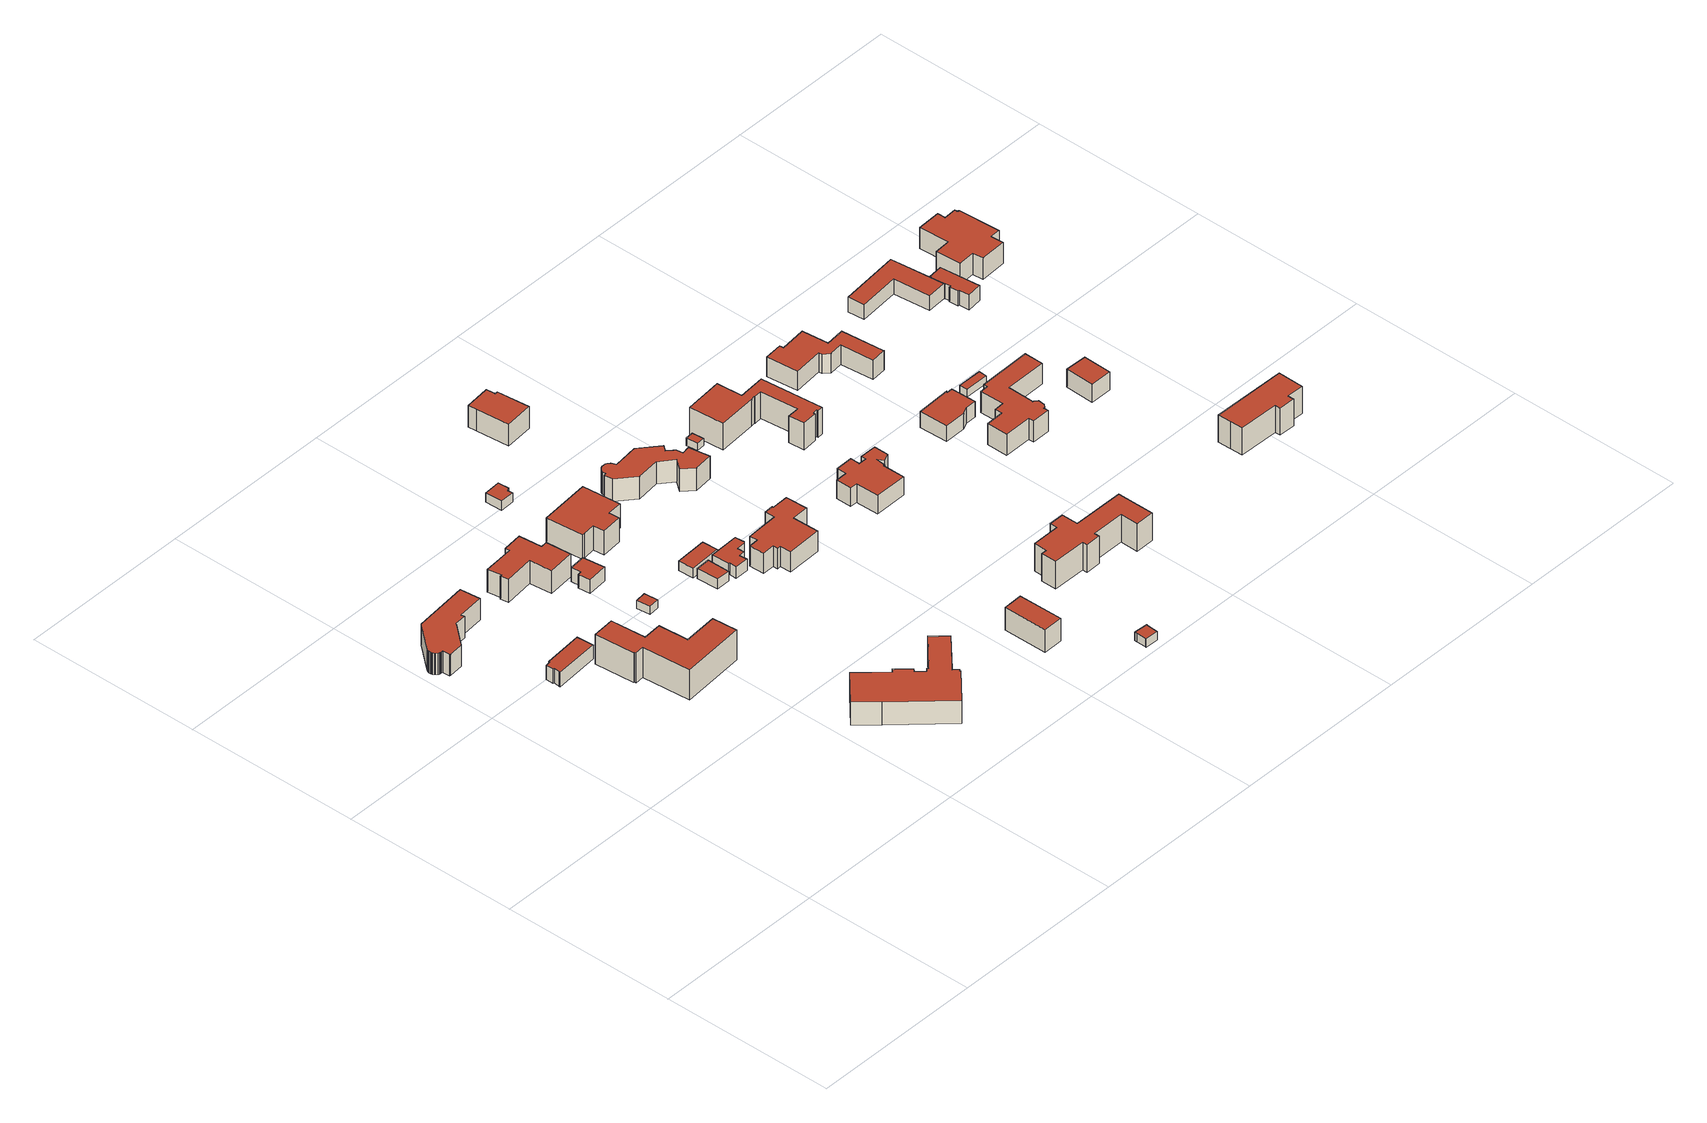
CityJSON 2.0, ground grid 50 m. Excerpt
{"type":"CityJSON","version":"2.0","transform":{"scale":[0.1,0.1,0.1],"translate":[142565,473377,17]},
"CityObjects":{
"building1":{"type":"Building","attributes":{"b3_dak_type":"slanted","b3_h_dak_50p":25.51,"b3_h_dak_70p":26.48,"b3_h_dak_max":29.58,"b3_h_dak_min":21.82,"b3_h_maaiveld":19.97,"b3_kas_warenhuis":false,"b3_mutatie_ahn3_ahn4":false,"b3_reconstructie_onvolledig":false,"b3_rmse_lod12":2.06,"b3_rmse_lod13":2.06,"b3_rmse_lod22":0.128,"b3_val3dity_lod12":"[]","b3_val3dity_lod13":"[]","b3_val3dity_lod22":"[]","b3_volume_lod12":1082.38,"b3_volume_lod13":1082.38,"b3_volume_lod22":912.48,"geconstateerd":false,"oorspronkelijkbouwjaar":1924,"status":"Pand in gebruik"},"children":["building1-1"]},
"building1-1":{"type":"BuildingPart","parents":["building1"],"geometry":[{"type":"Solid","lod":"1.2","boundaries":[[[[0,1,2,3,4,5,6,7,8,9,10,11,12,13,14,15,16,17,18,19,20,21,22,23,24,25]],[[26,16,15,27]],[[28,23,22,29]],[[30,24,23,28]],[[31,21,20,32]],[[29,22,21,31]],[[33,8,7,34]],[[32,20,19,35]],[[36,17,16,26]],[[35,19,18,37]],[[38,13,12,39]],[[37,18,17,36]],[[27,15,14,40]],[[40,14,13,38]],[[41,11,10,42]],[[42,10,9,43]],[[39,12,11,41]],[[44,6,5,45]],[[34,7,6,44]],[[43,9,8,33]],[[46,1,0,47]],[[47,0,25,48]],[[45,5,4,49]],[[48,25,24,30]],[[50,3,2,51]],[[51,2,1,46]],[[49,4,3,50]],[[49,50,51,46,47,48,30,28,29,31,32,35,37,36,26,27,40,38,39,41,42,43,33,34,44,45]]]],"semantics":{"surfaces":[{"type":"GroundSurface"},{"type":"WallSurface","on_footprint_edge":true},{"type":"RoofSurface"}],"values":[[0,1,1,1,1,1,1,1,1,1,1,1,1,1,1,1,1,1,1,1,1,1,1,1,1,1,1,2]]}}]},
"building2":{"type":"Building","attributes":{"b3_dak_type":"slanted","b3_h_dak_50p":23.85,"b3_h_dak_70p":24.47,"b3_h_dak_max":25.31,"b3_h_dak_min":21.52,"b3_h_maaiveld":19.88,"b3_kas_warenhuis":false,"b3_mutatie_ahn3_ahn4":false,"b3_reconstructie_onvolledig":false,"b3_rmse_lod12":1.16,"b3_rmse_lod13":1.16,"b3_rmse_lod22":0.0781,"b3_val3dity_lod12":"[]","b3_val3dity_lod13":"[]","b3_val3dity_lod22":"[]","b3_volume_lod12":263,"b3_volume_lod13":263,"b3_volume_lod22":223.13,"geconstateerd":false,"oorspronkelijkbouwjaar":2010,"status":"Pand in gebruik"},"children":["building2-1"]},
"building2-1":{"type":"BuildingPart","parents":["building2"],"geometry":[{"type":"Solid","lod":"1.2","boundaries":[[[[52,53,54,55,56,57,58,59,60,61]],[[62,57,56,63]],[[64,55,54,65]],[[65,54,53,66]],[[67,52,61,68]],[[69,58,57,62]],[[63,56,55,64]],[[68,61,60,70]],[[70,60,59,71]],[[71,59,58,69]],[[66,53,52,67]],[[66,67,68,70,71,69,62,63,64,65]]]],"semantics":{"surfaces":[{"type":"GroundSurface"},{"type":"WallSurface","on_footprint_edge":true},{"type":"RoofSurface"}],"values":[[0,1,1,1,1,1,1,1,1,1,1,2]]}}]},
"building3":{"type":"Building","attributes":{"b3_dak_type":"slanted","b3_h_dak_50p":27.25,"b3_h_dak_70p":28.43,"b3_h_dak_max":30.84,"b3_h_dak_min":22.25,"b3_h_maaiveld":19.31,"b3_kas_warenhuis":false,"b3_mutatie_ahn3_ahn4":false,"b3_reconstructie_onvolledig":false,"b3_rmse_lod12":2.63,"b3_rmse_lod13":2.63,"b3_rmse_lod22":0.131,"b3_val3dity_lod12":"[]","b3_val3dity_lod13":"[]","b3_val3dity_lod22":"[]","b3_volume_lod12":2523.73,"b3_volume_lod13":2523.73,"b3_volume_lod22":2107.65,"geconstateerd":false,"oorspronkelijkbouwjaar":1935,"status":"Pand in gebruik"},"children":["building3-1"]},
"building3-1":{"type":"BuildingPart","parents":["building3"],"geometry":[{"type":"Solid","lod":"1.2","boundaries":[[[[72,73,74,75,76,77,78,79,80,81,82,83]],[[84,80,79,85]],[[86,78,77,87]],[[85,79,78,86]],[[88,73,72,89]],[[89,72,83,90]],[[87,77,76,91]],[[91,76,75,92]],[[92,75,74,93]],[[93,74,73,88]],[[94,81,80,84]],[[95,82,81,94]],[[90,83,82,95]],[[90,95,94,84,85,86,87,91,92,93,88,89]]]],"semantics":{"surfaces":[{"type":"GroundSurface"},{"type":"WallSurface","on_footprint_edge":true},{"type":"RoofSurface"}],"values":[[0,1,1,1,1,1,1,1,1,1,1,1,1,2]]}}]},
"building4":{"type":"Building","attributes":{"b3_dak_type":"slanted","b3_h_dak_50p":26.13,"b3_h_dak_70p":27.05,"b3_h_dak_max":28.54,"b3_h_dak_min":21.45,"b3_h_maaiveld":20.14,"b3_kas_warenhuis":false,"b3_mutatie_ahn3_ahn4":false,"b3_reconstructie_onvolledig":false,"b3_rmse_lod12":2.08,"b3_rmse_lod13":2.08,"b3_rmse_lod22":0.0822,"b3_val3dity_lod12":"[]","b3_val3dity_lod13":"[]","b3_val3dity_lod22":"[]","b3_volume_lod12":1006.46,"b3_volume_lod13":1006.46,"b3_volume_lod22":843.68,"geconstateerd":false,"oorspronkelijkbouwjaar":1930,"status":"Pand in gebruik"},"children":["building4-1"]},
"building4-1":{"type":"BuildingPart","parents":["building4"],"geometry":[{"type":"Solid","lod":"1.2","boundaries":[[[[96,97,98,99,100,101,102,103,104,105,106,107]],[[108,102,101,109]],[[110,103,102,108]],[[109,101,100,111]],[[111,100,99,112]],[[113,104,103,110]],[[112,99,98,114]],[[115,97,96,116]],[[114,98,97,115]],[[116,96,107,117]],[[118,106,105,119]],[[117,107,106,118]],[[119,105,104,113]],[[119,113,110,108,109,111,112,114,115,116,117,118]]]],"semantics":{"surfaces":[{"type":"GroundSurface"},{"type":"WallSurface","on_footprint_edge":true},{"type":"RoofSurface"}],"values":[[0,1,1,1,1,1,1,1,1,1,1,1,1,2]]}}]},
"building5":{"type":"Building","attributes":{"b3_dak_type":"slanted","b3_h_dak_50p":23.98,"b3_h_dak_70p":24.49,"b3_h_dak_max":27.81,"b3_h_dak_min":22.55,"b3_h_maaiveld":17.48,"b3_kas_warenhuis":false,"b3_mutatie_ahn3_ahn4":false,"b3_reconstructie_onvolledig":false,"b3_rmse_lod12":0.878,"b3_rmse_lod13":0.878,"b3_rmse_lod22":0.189,"b3_val3dity_lod12":"[]","b3_val3dity_lod13":"[]","b3_val3dity_lod22":"[]","b3_volume_lod12":2556.74,"b3_volume_lod13":2556.74,"b3_volume_lod22":2403.47,"geconstateerd":false,"oorspronkelijkbouwjaar":1962,"status":"Pand in gebruik"},"children":["building5-1"]},
"building5-1":{"type":"BuildingPart","parents":["building5"],"geometry":[{"type":"Solid","lod":"1.2","boundaries":[[[[120,121,122,123,124,125,126,127,128,129,130,131,132,133,134,135,136]],[[137,134,133,138]],[[138,133,132,139]],[[139,132,131,140]],[[140,131,130,141]],[[142,135,134,137]],[[141,130,129,143]],[[144,128,127,145]],[[143,129,128,144]],[[146,126,125,147]],[[145,127,126,146]],[[147,125,124,148]],[[148,124,123,149]],[[149,123,122,150]],[[151,121,120,152]],[[150,122,121,151]],[[152,120,136,153]],[[153,136,135,142]],[[153,142,137,138,139,140,141,143,144,145,146,147,148,149,150,151,152]]]],"semantics":{"surfaces":[{"type":"GroundSurface"},{"type":"WallSurface","on_footprint_edge":true},{"type":"RoofSurface"}],"values":[[0,1,1,1,1,1,1,1,1,1,1,1,1,1,1,1,1,1,2]]}}]},
"building6":{"type":"Building","attributes":{"b3_dak_type":"slanted","b3_h_dak_50p":22.2,"b3_h_dak_70p":22.33,"b3_h_dak_max":22.62,"b3_h_dak_min":21.8,"b3_h_maaiveld":19.79,"b3_kas_warenhuis":false,"b3_mutatie_ahn3_ahn4":false,"b3_reconstructie_onvolledig":false,"b3_rmse_lod12":0.248,"b3_rmse_lod13":0.248,"b3_rmse_lod22":0.0676,"b3_val3dity_lod12":"[]","b3_val3dity_lod13":"[]","b3_val3dity_lod22":"[]","b3_volume_lod12":30.56,"b3_volume_lod13":30.56,"b3_volume_lod22":28.39,"geconstateerd":false,"oorspronkelijkbouwjaar":1994,"status":"Pand in gebruik"},"children":["building6-1"]},
"building6-1":{"type":"BuildingPart","parents":["building6"],"geometry":[{"type":"Solid","lod":"1.2","boundaries":[[[[154,155,156,157]],[[158,155,154,159]],[[159,154,157,160]],[[161,156,155,158]],[[160,157,156,161]],[[160,161,158,159]]]],"semantics":{"surfaces":[{"type":"GroundSurface"},{"type":"WallSurface","on_footprint_edge":true},{"type":"RoofSurface"}],"values":[[0,1,1,1,1,2]]}}]},
"building7":{"type":"Building","attributes":{"b3_dak_type":"slanted","b3_h_dak_50p":23.61,"b3_h_dak_70p":24.16,"b3_h_dak_max":25.08,"b3_h_dak_min":21.79,"b3_h_maaiveld":19.95,"b3_kas_warenhuis":false,"b3_mutatie_ahn3_ahn4":false,"b3_reconstructie_onvolledig":false,"b3_rmse_lod12":0.99,"b3_rmse_lod13":0.99,"b3_rmse_lod22":0.0296,"b3_val3dity_lod12":"[]","b3_val3dity_lod13":"[]","b3_val3dity_lod22":"[]","b3_volume_lod12":140.08,"b3_volume_lod13":140.08,"b3_volume_lod22":124.89,"geconstateerd":false,"oorspronkelijkbouwjaar":2010,"status":"Pand in gebruik"},"children":["building7-1"]},
"building7-1":{"type":"BuildingPart","parents":["building7"],"geometry":[{"type":"Solid","lod":"1.2","boundaries":[[[[162,163,164,165,166,167]],[[168,163,162,169]],[[170,166,165,171]],[[172,167,166,170]],[[169,162,167,172]],[[171,165,164,173]],[[173,164,163,168]],[[173,168,169,172,170,171]]]],"semantics":{"surfaces":[{"type":"GroundSurface"},{"type":"WallSurface","on_footprint_edge":true},{"type":"RoofSurface"}],"values":[[0,1,1,1,1,1,1,2]]}}]},
"building8":{"type":"Building","attributes":{"b3_dak_type":"slanted","b3_h_dak_50p":22.57,"b3_h_dak_70p":22.71,"b3_h_dak_max":22.97,"b3_h_dak_min":22.18,"b3_h_maaiveld":19.73,"b3_kas_warenhuis":false,"b3_mutatie_ahn3_ahn4":false,"b3_reconstructie_onvolledig":false,"b3_rmse_lod12":0.257,"b3_rmse_lod13":0.257,"b3_rmse_lod22":0.0418,"b3_val3dity_lod12":"[]","b3_val3dity_lod13":"[]","b3_val3dity_lod22":"[]","b3_volume_lod12":73.78,"b3_volume_lod13":73.78,"b3_volume_lod22":69.31,"geconstateerd":false,"oorspronkelijkbouwjaar":2013,"status":"Pand in gebruik"},"children":["building8-1"]},
"building8-1":{"type":"BuildingPart","parents":["building8"],"geometry":[{"type":"Solid","lod":"1.2","boundaries":[[[[174,175,176,177]],[[178,174,177,179]],[[179,177,176,180]],[[180,176,175,181]],[[181,175,174,178]],[[181,178,179,180]]]],"semantics":{"surfaces":[{"type":"GroundSurface"},{"type":"WallSurface","on_footprint_edge":true},{"type":"RoofSurface"}],"values":[[0,1,1,1,1,2]]}}]},
"building9":{"type":"Building","attributes":{"b3_dak_type":"slanted","b3_h_dak_50p":26.78,"b3_h_dak_70p":27.52,"b3_h_dak_max":30.38,"b3_h_dak_min":23.25,"b3_h_maaiveld":20.21,"b3_kas_warenhuis":false,"b3_mutatie_ahn3_ahn4":false,"b3_reconstructie_onvolledig":false,"b3_rmse_lod12":1.71,"b3_rmse_lod13":1.68,"b3_rmse_lod22":0.149,"b3_val3dity_lod12":"[]","b3_val3dity_lod13":"[]","b3_val3dity_lod22":"[104,203]","b3_volume_lod12":1290.17,"b3_volume_lod13":1289.99,"b3_volume_lod22":1023.06,"geconstateerd":false,"oorspronkelijkbouwjaar":1929,"status":"Pand in gebruik"},"children":["building9-1"]},
"building9-1":{"type":"BuildingPart","parents":["building9"],"geometry":[{"type":"Solid","lod":"1.2","boundaries":[[[[182,183,184,185,186,187,188,189,190]],[[191,187,186,192]],[[192,186,185,193]],[[194,188,187,191]],[[195,189,188,194]],[[196,190,189,195]],[[197,183,182,198]],[[193,185,184,199]],[[199,184,183,197]],[[198,182,190,196]],[[198,196,195,194,191,192,193,199,197]]]],"semantics":{"surfaces":[{"type":"GroundSurface"},{"type":"WallSurface","on_footprint_edge":true},{"type":"RoofSurface"}],"values":[[0,1,1,1,1,1,1,1,1,1,2]]}}]},
"building10":{"type":"Building","attributes":{"b3_dak_type":"slanted","b3_h_dak_50p":22.61,"b3_h_dak_70p":22.8,"b3_h_dak_max":23.18,"b3_h_dak_min":22.04,"b3_h_maaiveld":19.86,"b3_kas_warenhuis":false,"b3_mutatie_ahn3_ahn4":false,"b3_reconstructie_onvolledig":false,"b3_rmse_lod12":0.325,"b3_rmse_lod13":0.325,"b3_rmse_lod22":0.0312,"b3_val3dity_lod12":"[]","b3_val3dity_lod13":"[]","b3_val3dity_lod22":"[]","b3_volume_lod12":114.94,"b3_volume_lod13":114.94,"b3_volume_lod22":108.04,"geconstateerd":false,"oorspronkelijkbouwjaar":2011,"status":"Pand in gebruik"},"children":["building10-1"]},
"building10-1":{"type":"BuildingPart","parents":["building10"],"geometry":[{"type":"Solid","lod":"1.2","boundaries":[[[[200,201,202,203]],[[204,200,203,205]],[[205,203,202,206]],[[206,202,201,207]],[[207,201,200,204]],[[207,204,205,206]]]],"semantics":{"surfaces":[{"type":"GroundSurface"},{"type":"WallSurface","on_footprint_edge":true},{"type":"RoofSurface"}],"values":[[0,1,1,1,1,2]]}}]},
"building11":{"type":"Building","attributes":{"b3_dak_type":"slanted","b3_h_dak_50p":22.84,"b3_h_dak_70p":22.96,"b3_h_dak_max":23.19,"b3_h_dak_min":22.44,"b3_h_maaiveld":20.18,"b3_kas_warenhuis":false,"b3_mutatie_ahn3_ahn4":false,"b3_reconstructie_onvolledig":false,"b3_rmse_lod12":0.239,"b3_rmse_lod13":0.239,"b3_rmse_lod22":0.107,"b3_val3dity_lod12":"[]","b3_val3dity_lod13":"[]","b3_val3dity_lod22":"[]","b3_volume_lod12":62.81,"b3_volume_lod13":62.81,"b3_volume_lod22":59.97,"geconstateerd":false,"oorspronkelijkbouwjaar":2014,"status":"Pand in gebruik"},"children":["building11-1"]},
"building11-1":{"type":"BuildingPart","parents":["building11"],"geometry":[{"type":"Solid","lod":"1.2","boundaries":[[[[208,209,210,211,212,213]],[[214,208,213,215]],[[216,211,210,217]],[[217,210,209,218]],[[215,213,212,219]],[[219,212,211,216]],[[218,209,208,214]],[[218,214,215,219,216,217]]]],"semantics":{"surfaces":[{"type":"GroundSurface"},{"type":"WallSurface","on_footprint_edge":true},{"type":"RoofSurface"}],"values":[[0,1,1,1,1,1,1,2]]}}]},
"building12":{"type":"Building","attributes":{"b3_dak_type":"slanted","b3_h_dak_50p":23.18,"b3_h_dak_70p":23.49,"b3_h_dak_max":24.3,"b3_h_dak_min":22.15,"b3_h_maaiveld":19.99,"b3_kas_warenhuis":false,"b3_mutatie_ahn3_ahn4":false,"b3_reconstructie_onvolledig":false,"b3_rmse_lod12":0.569,"b3_rmse_lod13":0.569,"b3_rmse_lod22":0.0503,"b3_val3dity_lod12":"[]","b3_val3dity_lod13":"[]","b3_val3dity_lod22":"[]","b3_volume_lod12":159.82,"b3_volume_lod13":159.82,"b3_volume_lod22":145,"geconstateerd":false,"oorspronkelijkbouwjaar":1935,"status":"Pand in gebruik"},"children":["building12-1"]},
"building12-1":{"type":"BuildingPart","parents":["building12"],"geometry":[{"type":"Solid","lod":"1.2","boundaries":[[[[220,221,222,223,224,225,226,227,228,229,230]],[[231,227,226,232]],[[232,226,225,233]],[[234,228,227,231]],[[235,230,229,236]],[[236,229,228,234]],[[233,225,224,237]],[[238,222,221,239]],[[237,224,223,240]],[[240,223,222,238]],[[241,220,230,235]],[[239,221,220,241]],[[239,241,235,236,234,231,232,233,237,240,238]]]],"semantics":{"surfaces":[{"type":"GroundSurface"},{"type":"WallSurface","on_footprint_edge":true},{"type":"RoofSurface"}],"values":[[0,1,1,1,1,1,1,1,1,1,1,1,2]]}}]},
"building13":{"type":"Building","attributes":{"b3_dak_type":"slanted","b3_h_dak_50p":24.77,"b3_h_dak_70p":25.35,"b3_h_dak_max":26.61,"b3_h_dak_min":23.1,"b3_h_maaiveld":18.43,"b3_kas_warenhuis":false,"b3_mutatie_ahn3_ahn4":false,"b3_reconstructie_onvolledig":false,"b3_rmse_lod12":0.984,"b3_rmse_lod13":0.984,"b3_rmse_lod22":0.037,"b3_val3dity_lod12":"[]","b3_val3dity_lod13":"[]","b3_val3dity_lod22":"[]","b3_volume_lod12":482.26,"b3_volume_lod13":482.26,"b3_volume_lod22":449.38,"geconstateerd":false,"oorspronkelijkbouwjaar":1935,"status":"Pand in gebruik"},"children":["building13-1"]},
"building13-1":{"type":"BuildingPart","parents":["building13"],"geometry":[{"type":"Solid","lod":"1.2","boundaries":[[[[242,243,244,245]],[[246,244,243,247]],[[248,245,244,246]],[[249,242,245,248]],[[247,243,242,249]],[[247,249,248,246]]]],"semantics":{"surfaces":[{"type":"GroundSurface"},{"type":"WallSurface","on_footprint_edge":true},{"type":"RoofSurface"}],"values":[[0,1,1,1,1,2]]}}]},
"building14":{"type":"Building","attributes":{"b3_dak_type":"slanted","b3_h_dak_50p":24.83,"b3_h_dak_70p":26.05,"b3_h_dak_max":28.63,"b3_h_dak_min":22.52,"b3_h_maaiveld":19.92,"b3_kas_warenhuis":false,"b3_mutatie_ahn3_ahn4":false,"b3_reconstructie_onvolledig":false,"b3_rmse_lod12":2.04,"b3_rmse_lod13":2.04,"b3_rmse_lod22":0.271,"b3_val3dity_lod12":"[]","b3_val3dity_lod13":"[]","b3_val3dity_lod22":"[303]","b3_volume_lod12":1071.37,"b3_volume_lod13":1071.37,"b3_volume_lod22":904.89,"geconstateerd":false,"oorspronkelijkbouwjaar":1935,"status":"Pand in gebruik"},"children":["building14-1"]},
"building14-1":{"type":"BuildingPart","parents":["building14"],"geometry":[{"type":"Solid","lod":"1.2","boundaries":[[[[250,251,252,253,254,255,256,257,258,259,260,261,262,263,264,265]],[[266,260,259,267]],[[268,261,260,266]],[[269,262,261,268]],[[270,251,250,271]],[[272,252,251,270]],[[273,264,263,274]],[[274,263,262,269]],[[267,259,258,275]],[[275,258,257,276]],[[276,257,256,277]],[[278,255,254,279]],[[277,256,255,278]],[[279,254,253,280]],[[280,253,252,272]],[[271,250,265,281]],[[281,265,264,273]],[[281,273,274,269,268,266,267,275,276,277,278,279,280,272,270,271]]]],"semantics":{"surfaces":[{"type":"GroundSurface"},{"type":"WallSurface","on_footprint_edge":true},{"type":"RoofSurface"}],"values":[[0,1,1,1,1,1,1,1,1,1,1,1,1,1,1,1,1,2]]}}]},
"building15":{"type":"Building","attributes":{"b3_dak_type":"multiple horizontal","b3_h_dak_50p":21.9,"b3_h_dak_70p":22,"b3_h_dak_max":22.16,"b3_h_dak_min":21.63,"b3_h_maaiveld":19.55,"b3_kas_warenhuis":false,"b3_mutatie_ahn3_ahn4":false,"b3_reconstructie_onvolledig":false,"b3_rmse_lod12":0.16,"b3_rmse_lod13":0.16,"b3_rmse_lod22":0.0358,"b3_val3dity_lod12":"[]","b3_val3dity_lod13":"[]","b3_val3dity_lod22":"[]","b3_volume_lod12":34.72,"b3_volume_lod13":34.72,"b3_volume_lod22":33.33,"geconstateerd":false,"oorspronkelijkbouwjaar":1935,"status":"Pand in gebruik"},"children":["building15-1"]},
"building15-1":{"type":"BuildingPart","parents":["building15"],"geometry":[{"type":"Solid","lod":"1.2","boundaries":[[[[282,283,284,285,286,287,288]],[[289,284,283,290]],[[291,286,285,292]],[[292,285,284,289]],[[293,288,287,294]],[[294,287,286,291]],[[295,282,288,293]],[[290,283,282,295]],[[290,295,293,294,291,292,289]]]],"semantics":{"surfaces":[{"type":"GroundSurface"},{"type":"WallSurface","on_footprint_edge":true},{"type":"RoofSurface"}],"values":[[0,1,1,1,1,1,1,1,2]]}}]},
"building16":{"type":"Building","attributes":{"b3_dak_type":"slanted","b3_h_dak_50p":25.37,"b3_h_dak_70p":26.49,"b3_h_dak_max":29.92,"b3_h_dak_min":22.36,"b3_h_maaiveld":19.7,"b3_kas_warenhuis":false,"b3_mutatie_ahn3_ahn4":false,"b3_reconstructie_onvolledig":false,"b3_rmse_lod12":1.98,"b3_rmse_lod13":1.98,"b3_rmse_lod22":0.102,"b3_val3dity_lod12":"[]","b3_val3dity_lod13":"[]","b3_val3dity_lod22":"[]","b3_volume_lod12":1084.18,"b3_volume_lod13":1084.18,"b3_volume_lod22":938.8,"geconstateerd":false,"oorspronkelijkbouwjaar":1960,"status":"Pand in gebruik"},"children":["building16-1"]},
"building16-1":{"type":"BuildingPart","parents":["building16"],"geometry":[{"type":"Solid","lod":"1.2","boundaries":[[[[296,297,298,299,300,301,302,303,304,305,306,307,308,309,310,311,312,313,314,315,316,317,318,319,320]],[[321,297,296,322]],[[323,298,297,321]],[[324,300,299,325]],[[326,301,300,324]],[[325,299,298,323]],[[327,304,303,328]],[[328,303,302,329]],[[322,296,320,330]],[[330,320,319,331]],[[332,316,315,333]],[[334,317,316,332]],[[333,315,314,335]],[[336,311,310,337]],[[338,313,312,339]],[[335,314,313,338]],[[339,312,311,336]],[[340,309,308,341]],[[337,310,309,340]],[[341,308,307,342]],[[342,307,306,343]],[[343,306,305,344]],[[344,305,304,327]],[[329,302,301,326]],[[345,318,317,334]],[[331,319,318,345]],[[331,345,334,332,333,335,338,339,336,337,340,341,342,343,344,327,328,329,326,324,325,323,321,322,330]]]],"semantics":{"surfaces":[{"type":"GroundSurface"},{"type":"WallSurface","on_footprint_edge":true},{"type":"RoofSurface"}],"values":[[0,1,1,1,1,1,1,1,1,1,1,1,1,1,1,1,1,1,1,1,1,1,1,1,1,1,2]]}}]},
"building17":{"type":"Building","attributes":{"b3_dak_type":"slanted","b3_h_dak_50p":26.17,"b3_h_dak_70p":26.97,"b3_h_dak_max":29.62,"b3_h_dak_min":23.39,"b3_h_maaiveld":20.41,"b3_kas_warenhuis":false,"b3_mutatie_ahn3_ahn4":false,"b3_reconstructie_onvolledig":false,"b3_rmse_lod12":1.86,"b3_rmse_lod13":1.86,"b3_rmse_lod22":0.124,"b3_val3dity_lod12":"[]","b3_val3dity_lod13":"[]","b3_val3dity_lod22":"[]","b3_volume_lod12":624.65,"b3_volume_lod13":624.65,"b3_volume_lod22":538.61,"geconstateerd":false,"oorspronkelijkbouwjaar":1934,"status":"Pand in gebruik"},"children":["building17-1"]},
"building17-1":{"type":"BuildingPart","parents":["building17"],"geometry":[{"type":"Solid","lod":"1.2","boundaries":[[[[346,347,348,349,350,351,352]],[[353,351,350,354]],[[354,350,349,355]],[[355,349,348,356]],[[356,348,347,357]],[[358,352,351,353]],[[359,346,352,358]],[[357,347,346,359]],[[357,359,358,353,354,355,356]]]],"semantics":{"surfaces":[{"type":"GroundSurface"},{"type":"WallSurface","on_footprint_edge":true},{"type":"RoofSurface"}],"values":[[0,1,1,1,1,1,1,1,2]]}}]},
"building18":{"type":"Building","attributes":{"b3_dak_type":"multiple horizontal","b3_h_dak_50p":22.58,"b3_h_dak_70p":22.65,"b3_h_dak_max":22.74,"b3_h_dak_min":22.4,"b3_h_maaiveld":20.36,"b3_kas_warenhuis":false,"b3_mutatie_ahn3_ahn4":false,"b3_reconstructie_onvolledig":false,"b3_rmse_lod12":0.123,"b3_rmse_lod13":0.123,"b3_rmse_lod22":0.102,"b3_val3dity_lod12":"[]","b3_val3dity_lod13":"[]","b3_val3dity_lod22":"[]","b3_volume_lod12":17,"b3_volume_lod13":17,"b3_volume_lod22":16.54,"geconstateerd":false,"oorspronkelijkbouwjaar":2002,"status":"Pand in gebruik"},"children":["building18-1"]},
"building18-1":{"type":"BuildingPart","parents":["building18"],"geometry":[{"type":"Solid","lod":"1.2","boundaries":[[[[360,361,362,363]],[[364,360,363,365]],[[365,363,362,366]],[[366,362,361,367]],[[367,361,360,364]],[[367,364,365,366]]]],"semantics":{"surfaces":[{"type":"GroundSurface"},{"type":"WallSurface","on_footprint_edge":true},{"type":"RoofSurface"}],"values":[[0,1,1,1,1,2]]}}]},
"building19":{"type":"Building","attributes":{"b3_dak_type":"slanted","b3_h_dak_50p":27.67,"b3_h_dak_70p":28.47,"b3_h_dak_max":29.94,"b3_h_dak_min":22.94,"b3_h_maaiveld":20.09,"b3_kas_warenhuis":false,"b3_mutatie_ahn3_ahn4":false,"b3_reconstructie_onvolledig":false,"b3_rmse_lod12":1.85,"b3_rmse_lod13":1.51,"b3_rmse_lod22":0.284,"b3_val3dity_lod12":"[]","b3_val3dity_lod13":"[]","b3_val3dity_lod22":"[]","b3_volume_lod12":1947.38,"b3_volume_lod13":1923.66,"b3_volume_lod22":1707.18,"geconstateerd":false,"oorspronkelijkbouwjaar":1935,"status":"Pand in gebruik"},"children":["building19-1"]},
"building19-1":{"type":"BuildingPart","parents":["building19"],"geometry":[{"type":"Solid","lod":"1.2","boundaries":[[[[368,369,370,371,372,373,374,375,376,377,378,379,380,381,382,383]],[[384,378,377,385]],[[386,379,378,384]],[[385,377,376,387]],[[387,376,375,388]],[[389,371,370,390]],[[388,375,374,391]],[[391,374,373,392]],[[392,373,372,393]],[[393,372,371,389]],[[394,369,368,395]],[[390,370,369,394]],[[396,383,382,397]],[[395,368,383,396]],[[397,382,381,398]],[[398,381,380,399]],[[399,380,379,386]],[[399,386,384,385,387,388,391,392,393,389,390,394,395,396,397,398]]]],"semantics":{"surfaces":[{"type":"GroundSurface"},{"type":"WallSurface","on_footprint_edge":true},{"type":"RoofSurface"}],"values":[[0,1,1,1,1,1,1,1,1,1,1,1,1,1,1,1,1,2]]}}]},
"building20":{"type":"Building","attributes":{"b3_dak_type":"slanted","b3_h_dak_50p":24.77,"b3_h_dak_70p":25.6,"b3_h_dak_max":28.38,"b3_h_dak_min":22.06,"b3_h_maaiveld":19.93,"b3_kas_warenhuis":false,"b3_mutatie_ahn3_ahn4":false,"b3_reconstructie_onvolledig":false,"b3_rmse_lod12":1.61,"b3_rmse_lod13":1.61,"b3_rmse_lod22":0.233,"b3_val3dity_lod12":"[]","b3_val3dity_lod13":"[]","b3_val3dity_lod22":"[]","b3_volume_lod12":812.11,"b3_volume_lod13":812.11,"b3_volume_lod22":687.59,"geconstateerd":false,"oorspronkelijkbouwjaar":1948,"status":"Pand in gebruik"},"children":["building20-1"]},
"building20-1":{"type":"BuildingPart","parents":["building20"],"geometry":[{"type":"Solid","lod":"1.2","boundaries":[[[[400,401,402,403,404,405,406,407,408,409,410,411,412,413,414,415,416,417]],[[418,415,414,419]],[[420,416,415,418]],[[421,413,412,422]],[[419,414,413,421]],[[422,412,411,423]],[[423,411,410,424]],[[424,410,409,425]],[[426,408,407,427]],[[425,409,408,426]],[[427,407,406,428]],[[429,401,400,430]],[[430,400,417,431]],[[432,402,401,429]],[[433,403,402,432]],[[431,417,416,420]],[[428,406,405,434]],[[435,404,403,433]],[[434,405,404,435]],[[434,435,433,432,429,430,431,420,418,419,421,422,423,424,425,426,427,428]]]],"semantics":{"surfaces":[{"type":"GroundSurface"},{"type":"WallSurface","on_footprint_edge":true},{"type":"RoofSurface"}],"values":[[0,1,1,1,1,1,1,1,1,1,1,1,1,1,1,1,1,1,1,2]]}}]},
"building21":{"type":"Building","attributes":{"b3_dak_type":"slanted","b3_h_dak_50p":26.78,"b3_h_dak_70p":28.29,"b3_h_dak_max":30.1,"b3_h_dak_min":22.21,"b3_h_maaiveld":19.91,"b3_kas_warenhuis":false,"b3_mutatie_ahn3_ahn4":false,"b3_reconstructie_onvolledig":false,"b3_rmse_lod12":2.84,"b3_rmse_lod13":1.18,"b3_rmse_lod22":0.175,"b3_val3dity_lod12":"[]","b3_val3dity_lod13":"[]","b3_val3dity_lod22":"[]","b3_volume_lod12":1663.51,"b3_volume_lod13":1384.7,"b3_volume_lod22":1255.74,"geconstateerd":false,"oorspronkelijkbouwjaar":1930,"status":"Pand in gebruik"},"children":["building21-1"]},
"building21-1":{"type":"BuildingPart","parents":["building21"],"geometry":[{"type":"Solid","lod":"1.2","boundaries":[[[[436,437,438,439,440,441,442,443,444,445,446,447,448,449,450,451,452]],[[453,445,444,454]],[[455,449,448,456]],[[457,450,449,455]],[[458,451,450,457]],[[459,452,451,458]],[[460,440,439,461]],[[454,444,443,462]],[[462,443,442,463]],[[463,442,441,464]],[[461,439,438,465]],[[464,441,440,460]],[[466,436,452,459]],[[467,446,445,453]],[[456,448,447,468]],[[468,447,446,467]],[[465,438,437,469]],[[469,437,436,466]],[[469,466,459,458,457,455,456,468,467,453,454,462,463,464,460,461,465]]]],"semantics":{"surfaces":[{"type":"GroundSurface"},{"type":"WallSurface","on_footprint_edge":true},{"type":"RoofSurface"}],"values":[[0,1,1,1,1,1,1,1,1,1,1,1,1,1,1,1,1,1,2]]}}]},
"building22":{"type":"Building","attributes":{"b3_dak_type":"slanted","b3_h_dak_50p":23.73,"b3_h_dak_70p":24.42,"b3_h_dak_max":25.92,"b3_h_dak_min":21.75,"b3_h_maaiveld":19.62,"b3_kas_warenhuis":false,"b3_mutatie_ahn3_ahn4":false,"b3_reconstructie_onvolledig":false,"b3_rmse_lod12":1.21,"b3_rmse_lod13":1.21,"b3_rmse_lod22":0.112,"b3_val3dity_lod12":"[]","b3_val3dity_lod13":"[]","b3_val3dity_lod22":"[]","b3_volume_lod12":425.73,"b3_volume_lod13":425.73,"b3_volume_lod22":363.75,"geconstateerd":false,"oorspronkelijkbouwjaar":1931,"status":"Pand in gebruik"},"children":["building22-1"]},
"building22-1":{"type":"BuildingPart","parents":["building22"],"geometry":[{"type":"Solid","lod":"1.2","boundaries":[[[[470,471,472,473,474,475,476,477]],[[478,477,476,479]],[[480,470,477,478]],[[481,473,472,482]],[[483,474,473,481]],[[479,476,475,484]],[[484,475,474,483]],[[482,472,471,485]],[[485,471,470,480]],[[485,480,478,479,484,483,481,482]]]],"semantics":{"surfaces":[{"type":"GroundSurface"},{"type":"WallSurface","on_footprint_edge":true},{"type":"RoofSurface"}],"values":[[0,1,1,1,1,1,1,1,1,2]]}}]},
"building23":{"type":"Building","attributes":{"b3_dak_type":"slanted","b3_h_dak_50p":25.28,"b3_h_dak_70p":25.92,"b3_h_dak_max":29.12,"b3_h_dak_min":22.99,"b3_h_maaiveld":20.1,"b3_kas_warenhuis":false,"b3_mutatie_ahn3_ahn4":false,"b3_reconstructie_onvolledig":false,"b3_rmse_lod12":1.57,"b3_rmse_lod13":1.57,"b3_rmse_lod22":0.165,"b3_val3dity_lod12":"[]","b3_val3dity_lod13":"[]","b3_val3dity_lod22":"[]","b3_volume_lod12":1005.92,"b3_volume_lod13":1005.92,"b3_volume_lod22":893.62,"geconstateerd":false,"oorspronkelijkbouwjaar":1940,"status":"Pand in gebruik"},"children":["building23-1"]},
"building23-1":{"type":"BuildingPart","parents":["building23"],"geometry":[{"type":"Solid","lod":"1.2","boundaries":[[[[486,487,488,489,490,491,492,493,494,495,496,497,498,499]],[[500,489,488,501]],[[502,487,486,503]],[[501,488,487,502]],[[504,495,494,505]],[[503,486,499,506]],[[507,490,489,500]],[[506,499,498,508]],[[509,496,495,504]],[[505,494,493,510]],[[510,493,492,511]],[[511,492,491,512]],[[512,491,490,507]],[[513,497,496,509]],[[508,498,497,513]],[[508,513,509,504,505,510,511,512,507,500,501,502,503,506]]]],"semantics":{"surfaces":[{"type":"GroundSurface"},{"type":"WallSurface","on_footprint_edge":true},{"type":"RoofSurface"}],"values":[[0,1,1,1,1,1,1,1,1,1,1,1,1,1,1,2]]}}]},
"building24":{"type":"Building","attributes":{"b3_dak_type":"slanted","b3_h_dak_50p":25.36,"b3_h_dak_70p":25.94,"b3_h_dak_max":27.77,"b3_h_dak_min":21.89,"b3_h_maaiveld":19.59,"b3_kas_warenhuis":false,"b3_mutatie_ahn3_ahn4":false,"b3_reconstructie_onvolledig":false,"b3_rmse_lod12":1.43,"b3_rmse_lod13":1.43,"b3_rmse_lod22":0.154,"b3_val3dity_lod12":"[]","b3_val3dity_lod13":"[]","b3_val3dity_lod22":"[]","b3_volume_lod12":1354.65,"b3_volume_lod13":1354.65,"b3_volume_lod22":1208.06,"geconstateerd":false,"oorspronkelijkbouwjaar":1926,"status":"Pand in gebruik"},"children":["building24-1"]},
"building24-1":{"type":"BuildingPart","parents":["building24"],"geometry":[{"type":"Solid","lod":"1.2","boundaries":[[[[514,515,516,517,518,519,520,521,522,523,524,525,526,527,528,529,530,531,532,533]],[[534,523,522,535]],[[536,524,523,534]],[[537,521,520,538]],[[538,520,519,539]],[[535,522,521,537]],[[540,526,525,541]],[[541,525,524,536]],[[542,518,517,543]],[[539,519,518,542]],[[544,515,514,545]],[[545,514,533,546]],[[546,533,532,547]],[[543,517,516,548]],[[548,516,515,544]],[[547,532,531,549]],[[549,531,530,550]],[[550,530,529,551]],[[551,529,528,552]],[[553,527,526,540]],[[552,528,527,553]],[[552,553,540,541,536,534,535,537,538,539,542,543,548,544,545,546,547,549,550,551]]]],"semantics":{"surfaces":[{"type":"GroundSurface"},{"type":"WallSurface","on_footprint_edge":true},{"type":"RoofSurface"}],"values":[[0,1,1,1,1,1,1,1,1,1,1,1,1,1,1,1,1,1,1,1,1,2]]}}]},
"building25":{"type":"Building","attributes":{"b3_dak_type":"multiple horizontal","b3_h_dak_50p":21.79,"b3_h_dak_70p":21.89,"b3_h_dak_max":22.16,"b3_h_dak_min":21.54,"b3_h_maaiveld":19.57,"b3_kas_warenhuis":false,"b3_mutatie_ahn3_ahn4":false,"b3_reconstructie_onvolledig":false,"b3_rmse_lod12":0.162,"b3_rmse_lod13":0.162,"b3_rmse_lod22":0.0397,"b3_val3dity_lod12":"[]","b3_val3dity_lod13":"[]","b3_val3dity_lod22":"[]","b3_volume_lod12":38.4,"b3_volume_lod13":38.4,"b3_volume_lod22":37.1,"geconstateerd":false,"oorspronkelijkbouwjaar":2005,"status":"Pand in gebruik"},"children":["building25-1"]},
"building25-1":{"type":"BuildingPart","parents":["building25"],"geometry":[{"type":"Solid","lod":"1.2","boundaries":[[[[554,555,556,557]],[[558,554,557,559]],[[559,557,556,560]],[[560,556,555,561]],[[561,555,554,558]],[[561,558,559,560]]]],"semantics":{"surfaces":[{"type":"GroundSurface"},{"type":"WallSurface","on_footprint_edge":true},{"type":"RoofSurface"}],"values":[[0,1,1,1,1,2]]}}]},
"building26":{"type":"Building","attributes":{"b3_dak_type":"slanted","b3_h_dak_50p":24.03,"b3_h_dak_70p":24.82,"b3_h_dak_max":25.91,"b3_h_dak_min":22.36,"b3_h_maaiveld":19.42,"b3_kas_warenhuis":false,"b3_mutatie_ahn3_ahn4":false,"b3_reconstructie_onvolledig":false,"b3_rmse_lod12":1.29,"b3_rmse_lod13":1.29,"b3_rmse_lod22":0.0275,"b3_val3dity_lod12":"[]","b3_val3dity_lod13":"[]","b3_val3dity_lod22":"[]","b3_volume_lod12":270.35,"b3_volume_lod13":270.35,"b3_volume_lod22":237.74,"geconstateerd":false,"oorspronkelijkbouwjaar":1960,"status":"Pand in gebruik"},"children":["building26-1"]},
"building26-1":{"type":"BuildingPart","parents":["building26"],"geometry":[{"type":"Solid","lod":"1.2","boundaries":[[[[562,563,564,565]],[[566,563,562,567]],[[568,564,563,566]],[[567,562,565,569]],[[569,565,564,568]],[[569,568,566,567]]]],"semantics":{"surfaces":[{"type":"GroundSurface"},{"type":"WallSurface","on_footprint_edge":true},{"type":"RoofSurface"}],"values":[[0,1,1,1,1,2]]}}]},
"building27":{"type":"Building","attributes":{"b3_dak_type":"slanted","b3_h_dak_50p":26.27,"b3_h_dak_70p":27.51,"b3_h_dak_max":30.42,"b3_h_dak_min":22.34,"b3_h_maaiveld":19.35,"b3_kas_warenhuis":false,"b3_mutatie_ahn3_ahn4":false,"b3_reconstructie_onvolledig":false,"b3_rmse_lod12":2.1,"b3_rmse_lod13":2.1,"b3_rmse_lod22":0.0918,"b3_val3dity_lod12":"[]","b3_val3dity_lod13":"[]","b3_val3dity_lod22":"[303]","b3_volume_lod12":1335.34,"b3_volume_lod13":1335.34,"b3_volume_lod22":1157.92,"geconstateerd":false,"oorspronkelijkbouwjaar":1935,"status":"Pand in gebruik"},"children":["building27-1"]},
"building27-1":{"type":"BuildingPart","parents":["building27"],"geometry":[{"type":"Solid","lod":"1.2","boundaries":[[[[570,571,572,573,574,575,576,577,578]],[[579,578,577,580]],[[581,576,575,582]],[[580,577,576,581]],[[582,575,574,583]],[[584,573,572,585]],[[583,574,573,584]],[[586,571,570,587]],[[585,572,571,586]],[[587,570,578,579]],[[587,579,580,581,582,583,584,585,586]]]],"semantics":{"surfaces":[{"type":"GroundSurface"},{"type":"WallSurface","on_footprint_edge":true},{"type":"RoofSurface"}],"values":[[0,1,1,1,1,1,1,1,1,1,2]]}}]},
"building28":{"type":"Building","attributes":{"b3_dak_type":"slanted","b3_h_dak_50p":23.99,"b3_h_dak_70p":24.46,"b3_h_dak_max":25.9,"b3_h_dak_min":22.71,"b3_h_maaiveld":20.02,"b3_kas_warenhuis":false,"b3_mutatie_ahn3_ahn4":false,"b3_reconstructie_onvolledig":false,"b3_rmse_lod12":0.856,"b3_rmse_lod13":0.856,"b3_rmse_lod22":0.169,"b3_val3dity_lod12":"[]","b3_val3dity_lod13":"[]","b3_val3dity_lod22":"[]","b3_volume_lod12":632.54,"b3_volume_lod13":632.54,"b3_volume_lod22":569.77,"geconstateerd":false,"oorspronkelijkbouwjaar":1950,"status":"Pand in gebruik"},"children":["building28-1"]},
"building28-1":{"type":"BuildingPart","parents":["building28"],"geometry":[{"type":"Solid","lod":"1.2","boundaries":[[[[588,589,590,591,592,593]],[[594,590,589,595]],[[596,591,590,594]],[[597,592,591,596]],[[598,593,592,597]],[[599,588,593,598]],[[595,589,588,599]],[[595,599,598,597,596,594]]]],"semantics":{"surfaces":[{"type":"GroundSurface"},{"type":"WallSurface","on_footprint_edge":true},{"type":"RoofSurface"}],"values":[[0,1,1,1,1,1,1,2]]}}]},
"building29":{"type":"Building","attributes":{"b3_dak_type":"slanted","b3_h_dak_50p":23.69,"b3_h_dak_70p":24.08,"b3_h_dak_max":24.98,"b3_h_dak_min":22.54,"b3_h_maaiveld":19.48,"b3_kas_warenhuis":false,"b3_mutatie_ahn3_ahn4":false,"b3_reconstructie_onvolledig":false,"b3_rmse_lod12":0.704,"b3_rmse_lod13":0.704,"b3_rmse_lod22":0.0461,"b3_val3dity_lod12":"[]","b3_val3dity_lod13":"[]","b3_val3dity_lod22":"[]","b3_volume_lod12":240.14,"b3_volume_lod13":240.14,"b3_volume_lod22":220.24,"geconstateerd":false,"oorspronkelijkbouwjaar":1957,"status":"Pand in gebruik"},"children":["building29-1"]},
"building29-1":{"type":"BuildingPart","parents":["building29"],"geometry":[{"type":"Solid","lod":"1.2","boundaries":[[[[600,601,602,603,604,605,606,607,608,609,610,611]],[[612,601,600,613]],[[614,608,607,615]],[[616,602,601,612]],[[617,603,602,616]],[[613,600,611,618]],[[618,611,610,619]],[[620,606,605,621]],[[615,607,606,620]],[[622,604,603,617]],[[621,605,604,622]],[[623,609,608,614]],[[619,610,609,623]],[[619,623,614,615,620,621,622,617,616,612,613,618]]]],"semantics":{"surfaces":[{"type":"GroundSurface"},{"type":"WallSurface","on_footprint_edge":true},{"type":"RoofSurface"}],"values":[[0,1,1,1,1,1,1,1,1,1,1,1,1,2]]}}]},
"building30":{"type":"Building","attributes":{"b3_dak_type":"slanted","b3_h_dak_50p":25.28,"b3_h_dak_70p":25.95,"b3_h_dak_max":29.46,"b3_h_dak_min":22.25,"b3_h_maaiveld":19.51,"b3_kas_warenhuis":false,"b3_mutatie_ahn3_ahn4":false,"b3_reconstructie_onvolledig":false,"b3_rmse_lod12":1.66,"b3_rmse_lod13":1.66,"b3_rmse_lod22":0.143,"b3_val3dity_lod12":"[]","b3_val3dity_lod13":"[]","b3_val3dity_lod22":"[]","b3_volume_lod12":1369.48,"b3_volume_lod13":1369.48,"b3_volume_lod22":1198.72,"geconstateerd":false,"oorspronkelijkbouwjaar":1938,"status":"Pand in gebruik"},"children":["building30-1"]},
"building30-1":{"type":"BuildingPart","parents":["building30"],"geometry":[{"type":"Solid","lod":"1.2","boundaries":[[[[624,625,626,627,628,629,630,631,632,633,634,635,636,637,638,639,640,641]],[[642,634,633,643]],[[644,635,634,642]],[[645,636,635,644]],[[646,640,639,647]],[[648,641,640,646]],[[649,638,637,650]],[[650,637,636,645]],[[643,633,632,651]],[[651,632,631,652]],[[652,631,630,653]],[[653,630,629,654]],[[654,629,628,655]],[[647,639,638,649]],[[656,627,626,657]],[[655,628,627,656]],[[658,624,641,648]],[[657,626,625,659]],[[659,625,624,658]],[[659,658,648,646,647,649,650,645,644,642,643,651,652,653,654,655,656,657]]]],"semantics":{"surfaces":[{"type":"GroundSurface"},{"type":"WallSurface","on_footprint_edge":true},{"type":"RoofSurface"}],"values":[[0,1,1,1,1,1,1,1,1,1,1,1,1,1,1,1,1,1,1,2]]}}]}
},
"vertices":[
[125,1224,30],[73,1162,30],[32,1158,30],[31,1159,30],[30,1159,30],[28,1180,30],[25,1180,30],[22,1181,30],[20,1181,30],[17,1182,30],[14,1184,30],[11,1187,30],[9,1190,30],[7,1193,30],[6,1196,30],[6,1200,30],[6,1203,30],[6,1205,30],[7,1209,30],[9,1212,30],[70,1285,30],[226,1301,30],[232,1244,30],[157,1236,30],[158,1230,30],[158,1227,30],[6,1203,95],[6,1200,95],[157,1236,95],[232,1244,95],[158,1230,95],[226,1301,95],[70,1285,95],[20,1181,95],[22,1181,95],[9,1212,95],[6,1205,95],[7,1209,95],[7,1193,95],[9,1190,95],[6,1196,95],[11,1187,95],[14,1184,95],[17,1182,95],[25,1180,95],[28,1180,95],[73,1162,95],[125,1224,95],[158,1227,95],[30,1159,95],[31,1159,95],[32,1158,95],
[171,981,29],[185,983,29],[186,986,29],[297,996,29],[301,949,29],[173,938,29],[173,941,29],[174,941,29],[174,959,29],[172,959,29],[173,938,73],[301,949,73],[297,996,73],[186,986,73],[185,983,73],[171,981,73],[172,959,73],[173,941,73],[174,959,73],[174,941,73],
[305,825,23],[296,938,23],[359,943,23],[367,843,23],[420,847,23],[427,762,23],[524,770,23],[530,699,23],[345,684,23],[334,822,23],[309,820,23],[308,825,23],[345,684,114],[530,699,114],[524,770,114],[427,762,114],[296,938,114],[305,825,114],[308,825,114],[420,847,114],[367,843,114],[359,943,114],[334,822,114],[309,820,114],
[406,1306,31],[405,1318,31],[460,1324,31],[467,1259,31],[485,1261,31],[492,1189,31],[416,1181,31],[410,1245,31],[324,1236,31],[321,1259,31],[325,1259,31],[319,1298,31],[416,1181,101],[492,1189,101],[410,1245,101],[485,1261,101],[467,1259,101],[324,1236,101],[460,1324,101],[405,1318,101],[406,1306,101],[319,1298,101],[325,1259,101],[321,1259,101],
[625,428,5],[694,354,5],[701,361,5],[735,324,5],[728,317,5],[749,295,5],[757,302,5],[760,299,5],[847,380,5],[884,340,5],[793,255,5],[805,242,5],[801,238,5],[803,236,5],[723,162,5],[595,298,5],[545,353,5],[723,162,75],[803,236,75],[801,238,75],[805,242,75],[793,255,75],[595,298,75],[884,340,75],[847,380,75],[760,299,75],[757,302,75],[749,295,75],[728,317,75],[735,324,75],[701,361,75],[694,354,75],[625,428,75],[545,353,75],
[545,962,28],[515,959,28],[510,998,28],[541,1001,28],[515,959,53],[545,962,53],[541,1001,53],[510,998,53],
[535,1120,30],[477,1114,30],[474,1149,30],[484,1150,30],[481,1178,30],[527,1182,30],[477,1114,72],[535,1120,72],[481,1178,72],[484,1150,72],[527,1182,72],[474,1149,72],
[692,904,27],[689,966,27],[730,967,27],[731,904,27],[692,904,57],[731,904,57],[730,967,57],[689,966,57],
[549,1317,32],[693,1330,32],[703,1221,32],[661,1218,32],[663,1188,32],[603,1183,32],[600,1215,32],[565,1211,32],[558,1211,32],[603,1183,106],[663,1188,106],[661,1218,106],[600,1215,106],[565,1211,106],[558,1211,106],[693,1330,106],[549,1317,106],[703,1221,106],
[683,973,29],[681,1017,29],[770,1021,29],[773,977,29],[683,973,58],[773,977,58],[770,1021,58],[681,1017,58],
[614,1493,32],[605,1489,32],[607,1475,32],[567,1473,32],[564,1522,32],[612,1525,32],[614,1493,60],[612,1525,60],[567,1473,60],[607,1475,60],[605,1489,60],[564,1522,60],
[828,970,30],[830,943,30],[826,939,30],[801,938,30],[802,918,30],[785,917,30],[786,895,30],[748,895,30],[748,916,30],[745,916,30],[743,967,30],[748,895,65],[786,895,65],[785,917,65],[748,916,65],[743,967,65],[745,916,65],[802,918,65],[826,939,65],[830,943,65],[801,938,65],[828,970,65],
[1096,309,14],[1098,183,14],[1042,182,14],[1041,308,14],[1042,182,83],[1098,183,83],[1041,308,83],[1096,309,83],
[951,819,29],[851,816,29],[850,847,29],[840,846,29],[840,860,29],[805,859,29],[804,902,29],[831,903,29],[830,926,29],[922,930,29],[921,958,29],[947,959,29],[947,956,29],[995,957,29],[997,895,29],[949,893,29],[921,958,91],[922,930,91],[947,959,91],[947,956,91],[851,816,91],[951,819,91],[850,847,91],[997,895,91],[995,957,91],[830,926,91],[831,903,91],[804,902,91],[805,859,91],[840,860,91],[840,846,91],[949,893,91],
[1204,8,25],[1204,12,25],[1205,38,25],[1205,46,25],[1245,43,25],[1244,39,25],[1242,7,25],[1205,38,50],[1204,12,50],[1245,43,50],[1205,46,50],[1242,7,50],[1244,39,50],[1204,8,50],
[953,1245,27],[976,1249,27],[986,1190,27],[932,1183,27],[902,1211,27],[924,1239,27],[886,1270,27],[819,1263,27],[770,1304,27],[767,1329,27],[774,1330,27],[773,1341,27],[777,1347,27],[784,1353,27],[790,1355,27],[795,1355,27],[800,1355,27],[805,1353,27],[811,1347,27],[817,1334,27],[889,1342,27],[942,1297,27],[931,1282,27],[945,1269,27],[950,1264,27],[976,1249,95],[953,1245,95],[986,1190,95],[902,1211,95],[932,1183,95],[924,1239,95],[770,1304,95],[819,1263,95],[886,1270,95],[950,1264,95],[945,1269,95],[889,1342,95],[817,1334,95],[942,1297,95],[811,1347,95],[795,1355,95],[790,1355,95],[805,1353,95],[800,1355,95],[784,1353,95],[777,1347,95],[773,1341,95],[774,1330,95],[767,1329,95],[931,1282,95],
[743,1736,34],[815,1743,34],[818,1717,34],[826,1718,34],[835,1625,34],[754,1618,34],[745,1711,34],[754,1618,100],[835,1625,100],[826,1718,100],[818,1717,100],[815,1743,100],[745,1711,100],[743,1736,100],
[1037,1274,34],[1034,1307,34],[1057,1309,34],[1060,1276,34],[1037,1274,56],[1060,1276,56],[1057,1309,56],[1034,1307,56],
[1356,292,31],[1313,292,31],[1313,306,31],[1218,306,31],[1218,351,31],[1234,350,31],[1235,388,31],[1313,388,31],[1314,409,31],[1357,409,31],[1357,362,31],[1503,361,31],[1503,255,31],[1449,255,31],[1450,306,31],[1356,306,31],[1357,362,115],[1357,409,115],[1503,361,115],[1314,409,115],[1313,388,115],[1218,306,115],[1313,306,115],[1235,388,115],[1234,350,115],[1218,351,115],[1313,292,115],[1356,292,115],[1356,306,115],[1450,306,115],[1449,255,115],[1503,255,115],
[1231,931,29],[1278,931,29],[1278,894,29],[1278,890,29],[1256,879,29],[1247,896,29],[1244,869,29],[1240,869,29],[1241,806,29],[1148,806,29],[1147,871,29],[1127,871,29],[1127,916,29],[1159,916,29],[1160,943,29],[1209,944,29],[1208,917,29],[1231,917,29],[1209,944,85],[1160,943,85],[1208,917,85],[1159,916,85],[1127,916,85],[1127,871,85],[1147,871,85],[1148,806,85],[1241,806,85],[1240,869,85],[1244,869,85],[1278,931,85],[1231,931,85],[1231,917,85],[1278,894,85],[1278,890,85],[1247,896,85],[1256,879,85],
[1206,1244,29],[1205,1246,29],[1194,1243,29],[1083,1234,29],[1074,1333,29],[1183,1343,29],[1189,1270,29],[1265,1277,29],[1282,1099,29],[1266,1098,29],[1266,1103,29],[1253,1100,29],[1253,1096,29],[1210,1092,29],[1206,1137,29],[1239,1139,29],[1228,1246,29],[1266,1098,111],[1282,1099,111],[1210,1092,111],[1253,1096,111],[1206,1137,111],[1239,1139,111],[1228,1246,111],[1074,1333,111],[1083,1234,111],[1265,1277,111],[1189,1270,111],[1183,1343,111],[1194,1243,111],[1206,1244,111],[1266,1103,111],[1253,1100,111],[1205,1246,111],
[1457,946,26],[1555,950,26],[1553,946,26],[1569,946,26],[1571,875,26],[1539,875,26],[1520,865,26],[1459,864,26],[1459,864,74],[1520,865,74],[1457,946,74],[1569,946,74],[1553,946,74],[1571,875,74],[1539,875,74],[1555,950,74],
[1464,1233,31],[1447,1247,31],[1446,1257,31],[1362,1248,31],[1353,1338,31],[1404,1343,31],[1405,1331,31],[1480,1339,31],[1488,1264,31],[1542,1269,31],[1554,1149,31],[1554,1147,31],[1511,1142,31],[1501,1237,31],[1362,1248,90],[1446,1257,90],[1447,1247,90],[1464,1233,90],[1542,1269,90],[1488,1264,90],[1501,1237,90],[1353,1338,90],[1511,1142,90],[1554,1149,90],[1480,1339,90],[1405,1331,90],[1404,1343,90],[1554,1147,90],
[1617,877,26],[1617,888,26],[1767,891,26],[1767,838,26],[1648,836,26],[1647,760,26],[1650,760,26],[1658,752,26],[1657,733,26],[1649,725,26],[1646,725,26],[1646,711,26],[1594,710,26],[1594,726,26],[1514,725,26],[1515,785,26],[1566,786,26],[1566,807,26],[1594,808,26],[1593,876,26],[1649,725,90],[1657,733,90],[1646,725,90],[1658,752,90],[1650,760,90],[1647,760,90],[1594,710,90],[1646,711,90],[1648,836,90],[1767,838,90],[1617,888,90],[1617,877,90],[1593,876,90],[1594,808,90],[1767,891,90],[1566,807,90],[1566,786,90],[1515,785,90],[1514,725,90],[1594,726,90],
[1683,961,26],[1682,938,26],[1614,938,26],[1614,962,26],[1683,961,49],[1614,962,49],[1614,938,49],[1682,938,49],
[1800,789,24],[1861,787,24],[1859,706,24],[1797,707,24],[1861,787,79],[1800,789,79],[1859,706,79],[1797,707,79],
[2098,385,23],[2097,311,23],[2048,312,23],[2048,295,23],[2002,296,23],[2002,312,23],[1888,314,23],[1887,352,23],[1886,388,23],[1886,388,105],[1887,352,105],[1888,314,105],[2002,312,105],[2002,296,105],[2048,295,105],[2048,312,105],[2097,311,105],[2098,385,105],
[1659,1354,30],[1831,1372,30],[1847,1218,30],[1791,1213,30],[1781,1318,30],[1663,1307,30],[1847,1218,75],[1831,1372,75],[1791,1213,75],[1781,1318,75],[1663,1307,75],[1659,1354,75],
[1891,1269,25],[1902,1155,25],[1859,1150,25],[1857,1179,25],[1853,1179,25],[1851,1205,25],[1855,1205,25],[1853,1221,25],[1846,1221,25],[1842,1261,25],[1849,1261,25],[1849,1265,25],[1902,1155,70],[1891,1269,70],[1846,1221,70],[1853,1221,70],[1859,1150,70],[1857,1179,70],[1849,1265,70],[1849,1261,70],[1855,1205,70],[1851,1205,70],[1853,1179,70],[1842,1261,70],
[2055,1362,25],[2056,1359,25],[2057,1361,25],[2060,1360,25],[2066,1240,25],[2037,1239,25],[2040,1204,25],[1965,1200,25],[1962,1231,25],[1915,1228,25],[1910,1299,25],[1955,1302,25],[1951,1387,25],[2017,1390,25],[2018,1367,25],[2054,1369,25],[2055,1365,25],[2053,1362,25],[1910,1299,90],[1915,1228,90],[1955,1302,90],[1951,1387,90],[2055,1365,90],[2054,1369,90],[2053,1362,90],[2018,1367,90],[2017,1390,90],[1962,1231,90],[1965,1200,90],[2040,1204,90],[2037,1239,90],[2066,1240,90],[2060,1360,90],[2057,1361,90],[2055,1362,90],[2056,1359,90]
]}
